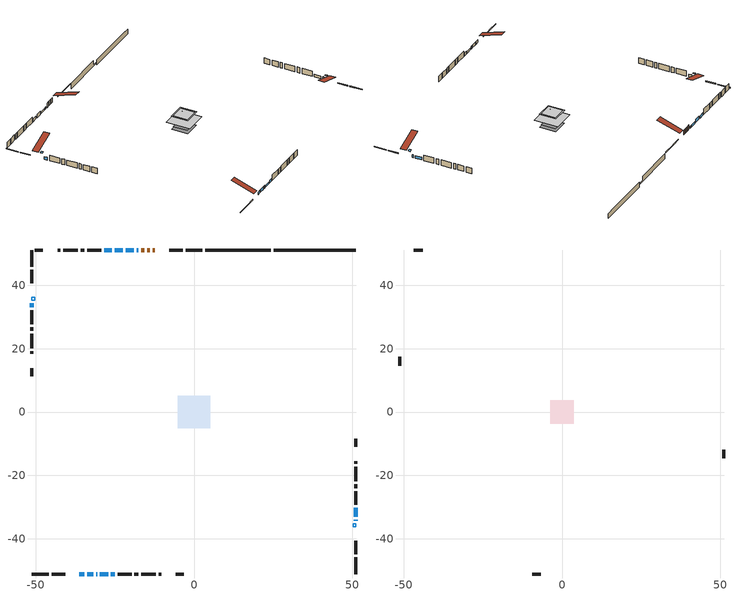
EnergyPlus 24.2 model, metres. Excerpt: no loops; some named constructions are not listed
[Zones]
conditioned space
 floor outside (Floor1 construction): -1.21,-1.21 -1.21,1.21 1.21,1.21 1.21,-1.21 z1.44
 floor adiabatic (AdiabaticFloorConstruction): -5.1,-5.1 -5.1,5.1 5.1,5.1 5.1,-5.1 z1.44
 floor foundation (Slab1 construction): -3.52,-3.52 -3.52,3.52 3.52,3.52 3.52,-3.52 z-2.04
 floor foundation (Slab1 construction 1): -3.15,-3.15 -3.15,3.15 3.15,3.15 3.15,-3.15 z-0.95
 wall outside (RimJoist1 construction): 2.63,51.12 -2.68,51.12 / -51.12,-51.12 -45.81,-51.12 / -51.12,51.12 -51.12,45.81 / 51.12,-51.12 51.12,-45.81 z1.44:1.74
 wall outside (RimJoist2 construction): -3.61,51.12 -7.86,51.12 / -44.88,-51.12 -40.63,-51.12 / -51.12,44.88 -51.12,40.63 / 51.12,-44.88 51.12,-40.63 z1.44:1.74
 wall outside (AdiabaticWallConstruction 1): -12.32,51.12 -12.97,51.12 / -13.9,51.12 -14.82,51.12 / -15.75,51.12 -16.64,51.12 z1.44:3.47
 wall outside (AdiabaticWallConstruction): -17.56,51.12 -18.1,51.12 z1.44:2.33; -36.18,-51.12 -34.65,-51.12 / -33.72,-51.12 -31.82,-51.12 / 51.12,-34.33 51.12,-34.04 / -30.9,-51.12 -30.6,-51.12 / -51.12,34.33 -51.12,33.06 / 51.12,-33.11 51.12,-30.26 / -26.2,-51.12 -25.03,-51.12 z1.44:2.66; -19.03,51.12 -21.57,51.12 / -29.68,-51.12 -27.13,-51.12 z1.44:2.23; -22.5,51.12 -25.02,51.12 z1.44:2.91; -25.94,51.12 -28.33,51.12 z1.44:2.64
 wall outside (Wall1 construction): -29.26,51.12 -33.66,51.12 / -24.1,-51.12 -19.71,-51.12 / -51.12,32.13 -51.12,27.74 / 51.12,-29.33 51.12,-24.94 z1.44:3.88
 wall outside (Wall2 construction): -34.59,51.12 -35.82,51.12 / -18.78,-51.12 -17.55,-51.12 / -51.12,26.81 -51.12,25.58 / 51.12,-24.01 51.12,-22.78 z1.44:3.88
 wall outside (Wall3 construction): -36.74,51.12 -41.28,51.12 / -16.62,-51.12 -12.08,-51.12 / -51.12,24.65 -51.12,20.12 / 51.12,-21.85 51.12,-17.31 z1.44:3.88
 wall outside (Wall4 construction): -42.21,51.12 -43.07,51.12 / -11.16,-51.12 -10.3,-51.12 / -51.12,19.19 -51.12,18.33 / 51.12,-16.39 51.12,-15.53 z1.44:3.88
 wall outside (Wall8 construction): -47.66,51.12 -50.19,51.12 / -5.7,-51.12 -3.17,-51.12 / -51.12,13.73 -51.12,11.2 / 51.12,-10.93 51.12,-8.4 z1.44:3.88
 wall foundation (FoundationWall1 construction): 25.21,51.12,-2.04 25.21,51.12,0.3 48.53,51.12,0.3 48.53,51.12,0.03 51.12,51.12,0.03 51.12,51.12,-2.04
 wall foundation (FoundationWall2 construction): 3.56,51.12,-0.95 3.56,51.12,1.44 22.21,51.12,1.44 22.21,51.12,-0.49 24.29,51.12,-0.49 24.29,51.12,-0.95
 window (WindowConstruction 6): -17.57,51.12 -18.1,51.12 z1.44:2.33
 window (WindowConstruction 4): -36.17,-51.12 -34.65,-51.12 z1.44:2.66
 window (WindowConstruction 5): -33.72,-51.12 -31.82,-51.12 z1.44:2.66
 window (WindowConstruction 8): 51.12,-34.33 51.12,-34.04 z1.44:2.66
 window (WindowConstruction 9): -30.89,-51.12 -30.6,-51.12 z1.44:2.66
 window (WindowConstruction 7): -51.12,34.33 -51.12,33.06 z1.44:2.66
 window (WindowConstruction 10): -19.03,51.12 -21.57,51.12 z1.44:2.23
 window (WindowConstruction 11): -29.67,-51.12 -27.13,-51.12 z1.44:2.23
 window (WindowConstruction): -22.5,51.12 -25.01,51.12 z1.44:2.91
 window (WindowConstruction 1): -25.94,51.12 -28.33,51.12 z1.44:2.63
 window (WindowConstruction 2): 51.12,-33.11 51.12,-30.26 z1.44:2.66
 window (WindowConstruction 3): -26.2,-51.12 -25.03,-51.12 z1.44:2.66
 door (Door): -12.32,51.12 -12.97,51.12 z1.44:3.47
 door (Door 1): -13.9,51.12 -14.82,51.12 z1.44:3.47
 door (Door 2): -15.75,51.12 -16.64,51.12 z1.44:3.47
 ceiling adiabatic (AdiabaticFloorConstruction): 5.1,-5.1 5.1,5.1 -5.1,5.1 -5.1,-5.1 z1.44
 roof outside (AdiabaticRoofConstruction): -51.12,35.26,3.88 -50.25,35.26,4.17 -50.25,36.18,4.17 -51.12,36.18,3.88; 51.12,-35.26,3.88 50.25,-35.26,4.17 50.25,-36.18,4.17 51.12,-36.18,3.88
 skylight (SkylightConstruction): -51.12,35.26,3.88 -50.25,35.26,4.17 -50.25,36.17,4.17 -51.12,36.17,3.88
 skylight (SkylightConstruction 1): 51.12,-35.26,3.88 50.25,-35.26,4.17 50.25,-36.17,4.17 51.12,-36.17,3.88
attic - vented
 floor to conditioned space (Floor2 construction Reversed): -3.12,-3.12 -3.12,3.12 3.12,3.12 3.12,-3.12 z3.88
 floor to conditioned space (Floor3 construction Reversed): -3.63,-3.63 -3.63,3.63 3.63,3.63 3.63,-3.63 z3.88
 floor to conditioned space (Floor4 construction Reversed): -1.65,-1.65 -1.65,1.65 1.65,1.65 1.65,-1.65 z3.88
 wall outside (Wall5 construction): -43.99,51.12 -46.74,51.12 / -9.37,-51.12 -6.63,-51.12 / -51.12,17.4 -51.12,14.66 / 51.12,-14.6 51.12,-11.86 z1.44:3.88
 roof outside (Roof1 construction): -11.39,51.12,3.88 -11.39,41.26,7.17 -8.79,41.26,7.17 -8.79,51.12,3.88; -37.1,-51.12,3.88 -37.1,-41.26,7.17 -39.7,-41.26,7.17 -39.7,-51.12,3.88; -51.12,37.1,3.88 -41.26,37.1,7.17 -41.26,39.7,7.17 -51.12,39.7,3.88; 51.12,-37.1,3.88 41.26,-37.1,7.17 41.26,-39.7,7.17 51.12,-39.7,3.88
[Material] Roughness=Rough; Thermal Absorptance=0.9
Name | Thickness {m} | Conductivity {W/m-K} | Density {kg/m3} | Specific Heat {J/kg-K} | Solar Absorptance | Visible Absorptance
ceiling loosefill ins | 0.254 | 0.0480833 | 16.02 | 1046.75 | 0.7 | 0.7
ceiling loosefill ins 1 | 0.169333 | 0.0480833 | 16.02 | 1046.75 | 0.7 | 0.7
ceiling stud and cavity | 0.1397 | 0.211565 | 65.682 | 1177.47 | 0.7 | 0.7
ceiling stud and cavity 1 | 0.1397 | 0.248704 | 65.682 | 1177.47 | 0.7 | 0.7
ceiling stud and cavity 2 | 0.1397 | 0.0831627 | 65.682 | 1177.47 | 0.7 | 0.7
gypsum board | 0.0127 | 0.160291 | 801 | 837.4 | 0.6 | 0.6
[Construction]
Floor2 construction: ceiling loosefill ins, ceiling stud and cavity, gypsum board
Floor3 construction: ceiling loosefill ins, ceiling stud and cavity 1, gypsum board
Floor4 construction: ceiling loosefill ins 1, ceiling stud and cavity 2, gypsum board
[EnergyManagementSystem:Program]
infil_program: Set p_m = 0.14; Set p_s = 0.22; Set s_m = 270; Set s_s = 370; Set z_m = 9.99744; Set z_s = 3.9374793698379684; Set f_t = (((s_m/z_m)^p_m)*((z_s/s_s)^p_s)); Set Tdiff = tin_s-tout_s; Set dT = @Abs Tdiff; Set c = 0.0284; Set Cs = 0.0788; Set Cw = 0.1656; Set n = 0.65; Set sft = (f_t*0.3); Set temp1 = ((c*Cw)*((sft*site_vw_s)^(2*n)))^2; Set Qinf = (((c*Cs*(dT^n))^2)+temp1)^0.5; Set Qinf = (@Max Qinf 0); Set mech_vent_house_fan_sensible_load_act = 0.0; Set mech_vent_house_fan_latent_load_act = 0.0; Set OASupInPb = out_pb_s; Set OASupInTemp = tout_s; Set OASupInW = out_wt_s; Set OASupRho = (@RhoAirFnPbTdbW OASupInPb OASupInTemp OASupInW); Set OASupCp = (@CpAirFnW OASupInW); Set OASupInEnth = (@HFnTdbW OASupInTemp OASupInW); Set ZoneTemp = tin_s; Set ZoneW = win_s; Set ZoneCp = (@CpAirFnW ZoneW); Set ZoneAirEnth = (@HFnTdbW ZoneTemp ZoneW); Set mech_vent_house_fan_cfis_act = 0.0; Set QWHV_cfis_sup = 0.0; Set QWHV_cfis_suppl_sup = 0.0; Set QWHV_cfis_suppl_exh = 0.0; Set Qrange = 0; Set Qrange = Qrange + 0.075 * mech_vent_range_fan_0_sch_s; Set Qbath = 0; Set Qbath = Qbath + 0.066 * mech_vent_bath_fan_0_sch_s; Set Qbath = Qbath + 0.066 * mech_vent_bath_fan_1_sch_s; Set Qdryer = 0; Set Qdryer = Qdryer + 0.00308 * clothes_dryer_exhaust_0_sch_s; Set QWHV_sup = 0.00933; Set QWHV_exh = 0.00933; Set Qsupply = QWHV_sup + QWHV_cfis_sup + QWHV_cfis_suppl_sup; Set Qexhaust = Qrange + Qbath + Qdryer + QWHV_exh + QWHV_cfis_suppl_exh; Set Qfan = (@Max Qexhaust Qsupply); Set Qducts = 0; If Qducts < 0; Set Qsupply = Qsupply - Qducts; Else; Set Qexhaust = Qexhaust + Qducts; EndIf; Set Qfan_with_ducts = (@Max Qexhaust Qsupply); Set Qimb = (@Abs (Qsupply - Qexhaust)); If Qinf + Qimb > 0; Set Qtot = Qfan_with_ducts + (Qinf^2) / (Qinf + Qimb); Else; Set Qtot = Qfan_with_ducts; EndIf; Set Qinf_adj = Qtot - Qfan; Set infil_flow_act = Qinf_adj; Set infil_program_Qinf = Qinf_adj; Set infil_program_Qfan = Qfan; Set Qload = Qfan; Set Effectiveness_Sens = 0.0; Set Effectiveness_Lat = 0.0; Set Fan_MFR = Qload * OASupRho; Set ZoneInEnth = OASupInEnth; Set ZoneInTemp = OASupInTemp; If Qload > 0; Set Effectiveness_Sens = Effectiveness_Sens + 0.0093 / Qload * 0.5912295009261301; Set Effectiveness_Lat = Effectiveness_Lat + 0.0093 / Qload * 0.0; EndIf; Set ERVCpMin = (@Min OASupCp ZoneCp); Set ERVSupOutTemp = OASupInTemp + ERVCpMin/OASupCp * Effectiveness_Sens * (ZoneTemp - OASupInTemp); Set ERVSupOutW = OASupInW + ERVCpMin/OASupCp * Effectiveness_Lat * (ZoneW - OASupInW); Set ERVSupOutEnth = (@HFnTdbW ERVSupOutTemp ERVSupOutW); Set ERVSensHeatTrans = Fan_MFR * OASupCp * (ERVSupOutTemp - OASupInTemp); Set ERVTotalHeatTrans = Fan_MFR * (ERVSupOutEnth - OASupInEnth); Set ERVLatHeatTrans = ERVTotalHeatTrans - ERVSensHeatTrans; Set ZoneInEnth = ERVSupOutEnth; Set ZoneInTemp = ERVSupOutTemp; Set FanTotalToCond = Fan_MFR * (ZoneInEnth - ZoneAirEnth); Set FanSensToCond = Fan_MFR * ZoneCp * (ZoneInTemp - ZoneTemp); Set FanLatToCond = FanTotalToCond - FanSensToCond; Set mech_vent_house_fan_sensible_load_act = mech_vent_house_fan_sensible_load_act + FanSensToCond; Set mech_vent_house_fan_latent_load_act = mech_vent_house_fan_latent_load_act + FanLatToCond
[EnergyManagementSystem:ProgramCallingManager]
natural_vent_program_calling_manager: BeginZoneTimestepAfterInitHeatBalance; natural_vent_program
total_airflows_program_calling_manager: EndOfZoneTimestepAfterZoneReporting; total_airflows_program
total_loads_program_calling_manager: EndOfZoneTimestepAfterZoneReporting; total_loads_program
unmet_hours_program_calling_manager: EndOfZoneTimestepBeforeZoneReporting; unmet_hours_program
water_heater_EC_adj_ProgramManager: EndOfSystemTimestepBeforeHVACReporting; water_heater_EC_adj
[EnergyManagementSystem:OutputVariable] Type of Data in Variable=Summed; Update Frequency=ZoneTimestep
Name | EMS Variable | EMS Program or Subroutine | Units
loads_htg_tot_peakload_outvar; loads_htg_tot_annual_outvar; Energy Management System Output Variable 1; Energy Management System Output Variable 45 | loads_htg_tot | total_loads_program | J
loads_clg_tot_peakload_outvar; loads_clg_tot_annual_outvar; Energy Management System Output Variable 2; Energy Management System Output Variable 46 | loads_clg_tot | total_loads_program | J
htg_unmet_hours_annual_outvar; Energy Management System Output Variable 3 | htg_unmet_hours | unmet_hours_program | hr
clg_unmet_hours_annual_outvar; Energy Management System Output Variable 4 | clg_unmet_hours | unmet_hours_program | hr
loads_htg_roofs_annual_outvar; Energy Management System Output Variable 5 | loads_htg_roofs | component_loads_program | J
loads_htg_ceilings_annual_outvar; Energy Management System Output Variable 6 | loads_htg_ceilings | component_loads_program | J
loads_htg_walls_annual_outvar; Energy Management System Output Variable 7 | loads_htg_walls | component_loads_program | J
loads_htg_rim_joists_annual_outvar; Energy Management System Output Variable 8 | loads_htg_rim_joists | component_loads_program | J
loads_htg_foundation_walls_annual_outvar; Energy Management System Output Variable 9 | loads_htg_foundation_walls | component_loads_program | J
loads_htg_doors_annual_outvar; Energy Management System Output Variable 10 | loads_htg_doors | component_loads_program | J
loads_htg_windows_conduction_annual_outvar; Energy Management System Output Variable 11 | loads_htg_windows_conduction | component_loads_program | J
loads_htg_windows_solar_annual_outvar; Energy Management System Output Variable 12 | loads_htg_windows_solar | component_loads_program | J
loads_htg_skylights_conduction_annual_outvar; Energy Management System Output Variable 13 | loads_htg_skylights_conduction | component_loads_program | J
loads_htg_skylights_solar_annual_outvar; Energy Management System Output Variable 14 | loads_htg_skylights_solar | component_loads_program | J
loads_htg_floors_annual_outvar; Energy Management System Output Variable 15 | loads_htg_floors | component_loads_program | J
loads_htg_slabs_annual_outvar; Energy Management System Output Variable 16 | loads_htg_slabs | component_loads_program | J
loads_htg_internal_mass_annual_outvar; Energy Management System Output Variable 17 | loads_htg_internal_mass | component_loads_program | J
loads_htg_infil_annual_outvar; Energy Management System Output Variable 18 | loads_htg_infil | component_loads_program | J
loads_htg_natvent_annual_outvar; Energy Management System Output Variable 19 | loads_htg_natvent | component_loads_program | J
loads_htg_mechvent_annual_outvar; Energy Management System Output Variable 20 | loads_htg_mechvent | component_loads_program | J
loads_htg_whf_annual_outvar; Energy Management System Output Variable 21 | loads_htg_whf | component_loads_program | J
loads_htg_ducts_annual_outvar; Energy Management System Output Variable 22 | loads_htg_ducts | component_loads_program | J
loads_htg_intgains_annual_outvar; Energy Management System Output Variable 23 | loads_htg_intgains | component_loads_program | J
loads_htg_lighting_annual_outvar; Energy Management System Output Variable 24 | loads_htg_lighting | component_loads_program | J
loads_clg_roofs_annual_outvar; Energy Management System Output Variable 25 | loads_clg_roofs | component_loads_program | J
loads_clg_ceilings_annual_outvar; Energy Management System Output Variable 26 | loads_clg_ceilings | component_loads_program | J
loads_clg_walls_annual_outvar; Energy Management System Output Variable 27 | loads_clg_walls | component_loads_program | J
loads_clg_rim_joists_annual_outvar; Energy Management System Output Variable 28 | loads_clg_rim_joists | component_loads_program | J
loads_clg_foundation_walls_annual_outvar; Energy Management System Output Variable 29 | loads_clg_foundation_walls | component_loads_program | J
loads_clg_doors_annual_outvar; Energy Management System Output Variable 30 | loads_clg_doors | component_loads_program | J
loads_clg_windows_conduction_annual_outvar; Energy Management System Output Variable 31 | loads_clg_windows_conduction | component_loads_program | J
loads_clg_windows_solar_annual_outvar; Energy Management System Output Variable 32 | loads_clg_windows_solar | component_loads_program | J
loads_clg_skylights_conduction_annual_outvar; Energy Management System Output Variable 33 | loads_clg_skylights_conduction | component_loads_program | J
loads_clg_skylights_solar_annual_outvar; Energy Management System Output Variable 34 | loads_clg_skylights_solar | component_loads_program | J
loads_clg_floors_annual_outvar; Energy Management System Output Variable 35 | loads_clg_floors | component_loads_program | J
loads_clg_slabs_annual_outvar; Energy Management System Output Variable 36 | loads_clg_slabs | component_loads_program | J
loads_clg_internal_mass_annual_outvar; Energy Management System Output Variable 37 | loads_clg_internal_mass | component_loads_program | J
loads_clg_infil_annual_outvar; Energy Management System Output Variable 38 | loads_clg_infil | component_loads_program | J
loads_clg_natvent_annual_outvar; Energy Management System Output Variable 39 | loads_clg_natvent | component_loads_program | J
loads_clg_mechvent_annual_outvar; Energy Management System Output Variable 40 | loads_clg_mechvent | component_loads_program | J
loads_clg_whf_annual_outvar; Energy Management System Output Variable 41 | loads_clg_whf | component_loads_program | J
loads_clg_ducts_annual_outvar; Energy Management System Output Variable 42 | loads_clg_ducts | component_loads_program | J
loads_clg_intgains_annual_outvar; Energy Management System Output Variable 43 | loads_clg_intgains | component_loads_program | J
loads_clg_lighting_annual_outvar; Energy Management System Output Variable 44 | loads_clg_lighting | component_loads_program | J
[Schedule:Day:Interval]
interior lighting schedule day: No, 01:00, 0.108182, 04:00, 0.0901515, 05:00, 0.0991667, 06:00, 0.162273, 07:00, 0.270455, 08:00, 0.342576, 10:00, 0.369621, 11:00, 0.351591, 12:00, 0.333561, 13:00, 0.324545, 14:00, 0.31553, 15:00, 0.333561, 16:00, 0.369621, 17:00, 0.450758, 18:00, 0.585985, 19:00, 0.775303, 20:00, 0.955606, 21:00, 0.991667, 22:00, 0.712197, 23:00, 0.360606, 24:00, 0.162273
interior lighting schedule day 1: No, 01:00, 0.100909, 04:00, 0.0840909, 05:00, 0.0925, 06:00, 0.151364, 07:00, 0.252273, 08:00, 0.319545, 10:00, 0.344773, 11:00, 0.327955, 12:00, 0.311136, 13:00, 0.302727, 14:00, 0.294318, 15:00, 0.311136, 16:00, 0.344773, 17:00, 0.420455, 18:00, 0.546591, 19:00, 0.723182, 20:00, 0.891364, 21:00, 0.925, 22:00, 0.664318, 23:00, 0.336364, 24:00, 0.151364
interior lighting schedule day 2: No, 01:00, 0.0927273, 04:00, 0.0772727, 05:00, 0.085, 06:00, 0.139091, 07:00, 0.231818, 08:00, 0.293636, 10:00, 0.316818, 11:00, 0.301364, 12:00, 0.285909, 13:00, 0.278182, 14:00, 0.270455, 15:00, 0.285909, 16:00, 0.316818, 17:00, 0.386364, 18:00, 0.502273, 19:00, 0.664545, 20:00, 0.819091, 21:00, 0.85, 22:00, 0.610455, 23:00, 0.309091, 24:00, 0.139091
interior lighting schedule day 3: No, 01:00, 0.0845455, 04:00, 0.0704545, 05:00, 0.0775, 06:00, 0.126818, 07:00, 0.211364, 08:00, 0.267727, 10:00, 0.288864, 11:00, 0.274773, 12:00, 0.260682, 13:00, 0.253636, 14:00, 0.246591, 15:00, 0.260682, 16:00, 0.288864, 17:00, 0.352273, 18:00, 0.457955, 19:00, 0.605909, 20:00, 0.746818, 21:00, 0.775, 22:00, 0.556591, 23:00, 0.281818, 24:00, 0.126818
interior lighting schedule day 4: No, 01:00, 0.0763636, 04:00, 0.0636364, 05:00, 0.07, 06:00, 0.114545, 07:00, 0.190909, 08:00, 0.241818, 10:00, 0.260909, 11:00, 0.248182, 12:00, 0.235455, 13:00, 0.229091, 14:00, 0.222727, 15:00, 0.235455, 16:00, 0.260909, 17:00, 0.318182, 18:00, 0.413636, 19:00, 0.547273, 20:00, 0.674545, 21:00, 0.7, 22:00, 0.502727, 23:00, 0.254545, 24:00, 0.114545
interior lighting schedule day 5: No, 01:00, 0.0727273, 04:00, 0.0606061, 05:00, 0.0666667, 06:00, 0.109091, 07:00, 0.181818, 08:00, 0.230303, 10:00, 0.248485, 11:00, 0.236364, 12:00, 0.224242, 13:00, 0.218182, 14:00, 0.212121, 15:00, 0.224242, 16:00, 0.248485, 17:00, 0.30303, 18:00, 0.393939, 19:00, 0.521212, 20:00, 0.642424, 21:00, 0.666667, 22:00, 0.478788, 23:00, 0.242424, 24:00, 0.109091
interior lighting schedule day 6: No, 01:00, 0.0745455, 04:00, 0.0621212, 05:00, 0.0683333, 06:00, 0.111818, 07:00, 0.186364, 08:00, 0.236061, 10:00, 0.254697, 11:00, 0.242273, 12:00, 0.229848, 13:00, 0.223636, 14:00, 0.217424, 15:00, 0.229848, 16:00, 0.254697, 17:00, 0.310606, 18:00, 0.403788, 19:00, 0.534242, 20:00, 0.658485, 21:00, 0.683333, 22:00, 0.490758, 23:00, 0.248485, 24:00, 0.111818
interior lighting schedule day 7: No, 01:00, 0.08, 04:00, 0.0666667, 05:00, 0.0733333, 06:00, 0.12, 07:00, 0.2, 08:00, 0.253333, 10:00, 0.273333, 11:00, 0.26, 12:00, 0.246667, 13:00, 0.24, 14:00, 0.233333, 15:00, 0.246667, 16:00, 0.273333, 17:00, 0.333333, 18:00, 0.433333, 19:00, 0.573333, 20:00, 0.706667, 21:00, 0.733333, 22:00, 0.526667, 23:00, 0.266667, 24:00, 0.12
interior lighting schedule day 8: No, 01:00, 0.0890909, 04:00, 0.0742424, 05:00, 0.0816667, 06:00, 0.133636, 07:00, 0.222727, 08:00, 0.282121, 10:00, 0.304394, 11:00, 0.289545, 12:00, 0.274697, 13:00, 0.267273, 14:00, 0.259848, 15:00, 0.274697, 16:00, 0.304394, 17:00, 0.371212, 18:00, 0.482576, 19:00, 0.638485, 20:00, 0.78697, 21:00, 0.816667, 22:00, 0.586515, 23:00, 0.29697, 24:00, 0.133636
interior lighting schedule day 9: No, 01:00, 0.0972727, 04:00, 0.0810606, 05:00, 0.0891667, 06:00, 0.145909, 07:00, 0.243182, 08:00, 0.30803, 10:00, 0.332348, 11:00, 0.316136, 12:00, 0.299924, 13:00, 0.291818, 14:00, 0.283712, 15:00, 0.299924, 16:00, 0.332348, 17:00, 0.405303, 18:00, 0.526894, 19:00, 0.697121, 20:00, 0.859242, 21:00, 0.891667, 22:00, 0.640379, 23:00, 0.324242, 24:00, 0.145909
interior lighting schedule day 10: No, 01:00, 0.105455, 04:00, 0.0878788, 05:00, 0.0966667, 06:00, 0.158182, 07:00, 0.263636, 08:00, 0.333939, 10:00, 0.360303, 11:00, 0.342727, 12:00, 0.325152, 13:00, 0.316364, 14:00, 0.307576, 15:00, 0.325152, 16:00, 0.360303, 17:00, 0.439394, 18:00, 0.571212, 19:00, 0.755758, 20:00, 0.931515, 21:00, 0.966667, 22:00, 0.694242, 23:00, 0.351515, 24:00, 0.158182
interior lighting schedule day 11: No, 01:00, 0.109091, 04:00, 0.0909091, 05:00, 0.1, 06:00, 0.163636, 07:00, 0.272727, 08:00, 0.345455, 10:00, 0.372727, 11:00, 0.354545, 12:00, 0.336364, 13:00, 0.327273, 14:00, 0.318182, 15:00, 0.336364, 16:00, 0.372727, 17:00, 0.454545, 18:00, 0.590909, 19:00, 0.781818, 20:00, 0.963636, 21:00, 1, 22:00, 0.718182, 23:00, 0.363636, 24:00, 0.163636
interior lighting schedule default day; occupants schedule default day; clothes dryer schedule default day; cooking range schedule default day; mech vent bath fan 0 schedule default day; mech vent bath fan 1 schedule default day; mech vent range fan 0 schedule default day; misc plug loads schedule default day; general water use schedule default day; heating setpoint default day; cooling setpoint default day; clothes dryer exhaust 0 schedule default day; cooling season schedule day; cooling season schedule day 2; cooling season schedule default day; exterior lighting schedule default day; natural vent schedule default day: No, 24:00, 0
occupants schedule day: No, 05:00, 0.426829, 06:00, 0.719512, 07:00, 1, 08:00, 0.670732, 09:00, 0.329268, 14:00, 0.170732, 15:00, 0.231707, 16:00, 0.329268, 17:00, 0.5, 18:00, 0.670732, 19:00, 0.829268, 21:00, 1, 22:00, 0.853659, 23:00, 0.646341, 24:00, 0.426829
clothes dryer schedule day; clothes dryer exhaust 0 schedule day: No, 01:00, 0.123457, 02:00, 0.0740741, 03:00, 0.0493827, 04:00, 0.0246914, 05:00, 0.0493827, 06:00, 0.0740741, 07:00, 0.197531, 08:00, 0.395062, 09:00, 0.592593, 10:00, 0.839506, 11:00, 0.962963, 12:00, 1, 13:00, 0.91358, 14:00, 0.82716, 15:00, 0.716049, 16:00, 0.753086, 17:00, 0.679012, 18:00, 0.666667, 20:00, 0.62963, 21:00, 0.641975, 22:00, 0.666667, 23:00, 0.54321, 24:00, 0.296296
cooking range schedule day: No, 05:00, 0.0597015, 06:00, 0.11194, 07:00, 0.171642, 08:00, 0.291045, 11:00, 0.343284, 12:00, 0.402985, 13:00, 0.462687, 14:00, 0.343284, 15:00, 0.291045, 16:00, 0.402985, 17:00, 0.567164, 18:00, 1, 19:00, 0.850746, 20:00, 0.432836, 21:00, 0.291045, 22:00, 0.231343, 23:00, 0.171642, 24:00, 0.11194
mech vent bath fan 0 schedule day; mech vent bath fan 1 schedule day: No, 07:00, 0, 08:00, 1, 09:00, 0.2, 24:00, 0
mech vent range fan 0 schedule day: No, 18:00, 0, 19:00, 1, 20:00, 0.2, 24:00, 0
misc plug loads schedule day: No, 06:00, 0.705882, 07:00, 0.745098, 08:00, 0.803922, 15:00, 0.823529, 16:00, 0.862745, 17:00, 0.921569, 18:00, 0.980392, 19:00, 1, 20:00, 0.980392, 21:00, 0.941176, 22:00, 0.862745, 23:00, 0.784314, 24:00, 0.72549
general water use schedule day: No, 01:00, 0.315068, 03:00, 0.287671, 04:00, 0.342466, 05:00, 0.369863, 06:00, 0.520548, 07:00, 0.60274, 08:00, 0.534247, 10:00, 0.506849, 11:00, 0.465753, 14:00, 0.479452, 15:00, 0.534247, 16:00, 0.589041, 17:00, 0.69863, 18:00, 0.876712, 19:00, 0.890411, 20:00, 0.986301, 21:00, 1, 22:00, 0.863014, 23:00, 0.616438, 24:00, 0.465753
heating setpoint day: No, 07:00, 18, 23:00, 21, 24:00, 18
cooling setpoint day: No, 24:00, 25
cooling season schedule day 1: No, 24:00, 1
exterior lighting schedule day: No, 01:00, 0.566667, 03:00, 0.524167, 05:00, 0.495833, 06:00, 0.5525, 07:00, 0.623333, 08:00, 0.580833, 09:00, 0.439167, 10:00, 0.354167, 12:00, 0.34, 13:00, 0.354167, 14:00, 0.396667, 15:00, 0.425, 16:00, 0.495833, 17:00, 0.623333, 18:00, 0.793333, 19:00, 0.906667, 20:00, 0.963333, 21:00, 0.991667, 22:00, 0.920833, 23:00, 0.793333, 24:00, 0.665833
exterior lighting schedule day 1: No, 01:00, 0.528571, 03:00, 0.488929, 05:00, 0.4625, 06:00, 0.515357, 07:00, 0.581429, 08:00, 0.541786, 09:00, 0.409643, 10:00, 0.330357, 12:00, 0.317143, 13:00, 0.330357, 14:00, 0.37, 15:00, 0.396429, 16:00, 0.4625, 17:00, 0.581429, 18:00, 0.74, 19:00, 0.845714, 20:00, 0.898571, 21:00, 0.925, 22:00, 0.858929, 23:00, 0.74, 24:00, 0.621071
exterior lighting schedule day 10: No, 01:00, 0.552381, 03:00, 0.510952, 05:00, 0.483333, 06:00, 0.538571, 07:00, 0.607619, 08:00, 0.56619, 09:00, 0.428095, 10:00, 0.345238, 12:00, 0.331429, 13:00, 0.345238, 14:00, 0.386667, 15:00, 0.414286, 16:00, 0.483333, 17:00, 0.607619, 18:00, 0.773333, 19:00, 0.88381, 20:00, 0.939048, 21:00, 0.966667, 22:00, 0.897619, 23:00, 0.773333, 24:00, 0.649048
exterior lighting schedule day 11: No, 01:00, 0.571429, 03:00, 0.528571, 05:00, 0.5, 06:00, 0.557143, 07:00, 0.628571, 08:00, 0.585714, 09:00, 0.442857, 10:00, 0.357143, 12:00, 0.342857, 13:00, 0.357143, 14:00, 0.4, 15:00, 0.428571, 16:00, 0.5, 17:00, 0.628571, 18:00, 0.8, 19:00, 0.914286, 20:00, 0.971429, 21:00, 1, 22:00, 0.928571, 23:00, 0.8, 24:00, 0.671429
exterior lighting schedule day 2: No, 01:00, 0.485714, 03:00, 0.449286, 05:00, 0.425, 06:00, 0.473571, 07:00, 0.534286, 08:00, 0.497857, 09:00, 0.376429, 10:00, 0.303571, 12:00, 0.291429, 13:00, 0.303571, 14:00, 0.34, 15:00, 0.364286, 16:00, 0.425, 17:00, 0.534286, 18:00, 0.68, 19:00, 0.777143, 20:00, 0.825714, 21:00, 0.85, 22:00, 0.789286, 23:00, 0.68, 24:00, 0.570714
exterior lighting schedule day 3: No, 01:00, 0.442857, 03:00, 0.409643, 05:00, 0.3875, 06:00, 0.431786, 07:00, 0.487143, 08:00, 0.453929, 09:00, 0.343214, 10:00, 0.276786, 12:00, 0.265714, 13:00, 0.276786, 14:00, 0.31, 15:00, 0.332143, 16:00, 0.3875, 17:00, 0.487143, 18:00, 0.62, 19:00, 0.708571, 20:00, 0.752857, 21:00, 0.775, 22:00, 0.719643, 23:00, 0.62, 24:00, 0.520357
exterior lighting schedule day 4: No, 01:00, 0.4, 03:00, 0.37, 05:00, 0.35, 06:00, 0.39, 07:00, 0.44, 08:00, 0.41, 09:00, 0.31, 10:00, 0.25, 12:00, 0.24, 13:00, 0.25, 14:00, 0.28, 15:00, 0.3, 16:00, 0.35, 17:00, 0.44, 18:00, 0.56, 19:00, 0.64, 20:00, 0.68, 21:00, 0.7, 22:00, 0.65, 23:00, 0.56, 24:00, 0.47
exterior lighting schedule day 5: No, 01:00, 0.380952, 03:00, 0.352381, 05:00, 0.333333, 06:00, 0.371429, 07:00, 0.419048, 08:00, 0.390476, 09:00, 0.295238, 10:00, 0.238095, 12:00, 0.228571, 13:00, 0.238095, 14:00, 0.266667, 15:00, 0.285714, 16:00, 0.333333, 17:00, 0.419048, 18:00, 0.533333, 19:00, 0.609524, 20:00, 0.647619, 21:00, 0.666667, 22:00, 0.619048, 23:00, 0.533333, 24:00, 0.447619
exterior lighting schedule day 6: No, 01:00, 0.390476, 03:00, 0.36119, 05:00, 0.341667, 06:00, 0.380714, 07:00, 0.429524, 08:00, 0.400238, 09:00, 0.302619, 10:00, 0.244048, 12:00, 0.234286, 13:00, 0.244048, 14:00, 0.273333, 15:00, 0.292857, 16:00, 0.341667, 17:00, 0.429524, 18:00, 0.546667, 19:00, 0.624762, 20:00, 0.66381, 21:00, 0.683333, 22:00, 0.634524, 23:00, 0.546667, 24:00, 0.45881
exterior lighting schedule day 7: No, 01:00, 0.419048, 03:00, 0.387619, 05:00, 0.366667, 06:00, 0.408571, 07:00, 0.460952, 08:00, 0.429524, 09:00, 0.324762, 10:00, 0.261905, 12:00, 0.251429, 13:00, 0.261905, 14:00, 0.293333, 15:00, 0.314286, 16:00, 0.366667, 17:00, 0.460952, 18:00, 0.586667, 19:00, 0.670476, 20:00, 0.712381, 21:00, 0.733333, 22:00, 0.680952, 23:00, 0.586667, 24:00, 0.492381
exterior lighting schedule day 8: No, 01:00, 0.466667, 03:00, 0.431667, 05:00, 0.408333, 06:00, 0.455, 07:00, 0.513333, 08:00, 0.478333, 09:00, 0.361667, 10:00, 0.291667, 12:00, 0.28, 13:00, 0.291667, 14:00, 0.326667, 15:00, 0.35, 16:00, 0.408333, 17:00, 0.513333, 18:00, 0.653333, 19:00, 0.746667, 20:00, 0.793333, 21:00, 0.816667, 22:00, 0.758333, 23:00, 0.653333, 24:00, 0.548333
exterior lighting schedule day 9: No, 01:00, 0.509524, 03:00, 0.47131, 05:00, 0.445833, 06:00, 0.496786, 07:00, 0.560476, 08:00, 0.522262, 09:00, 0.394881, 10:00, 0.318452, 12:00, 0.305714, 13:00, 0.318452, 14:00, 0.356667, 15:00, 0.382143, 16:00, 0.445833, 17:00, 0.560476, 18:00, 0.713333, 19:00, 0.815238, 20:00, 0.86619, 21:00, 0.891667, 22:00, 0.827976, 23:00, 0.713333, 24:00, 0.59869
[Schedule:Week:Daily]
heating setpoint Week Rule - Jan1-Dec31: heating setpoint day, heating setpoint day, heating setpoint day, heating setpoint day, heating setpoint day, heating setpoint day, heating setpoint day, heating setpoint default day, heating setpoint default day, heating setpoint default day, heating setpoint default day, heating setpoint default day
cooling setpoint Week Rule - Jan1-Dec31: cooling setpoint day, cooling setpoint day, cooling setpoint day, cooling setpoint day, cooling setpoint day, cooling setpoint day, cooling setpoint day, cooling setpoint default day, cooling setpoint default day, cooling setpoint default day, cooling setpoint default day, cooling setpoint default day
clothes dryer exhaust 0 schedule Week Rule - Jan1-Dec31: clothes dryer exhaust 0 schedule day, clothes dryer exhaust 0 schedule day, clothes dryer exhaust 0 schedule day, clothes dryer exhaust 0 schedule day, clothes dryer exhaust 0 schedule day, clothes dryer exhaust 0 schedule day, clothes dryer exhaust 0 schedule day, clothes dryer exhaust 0 schedule default day, clothes dryer exhaust 0 schedule default day, clothes dryer exhaust 0 schedule default day, clothes dryer exhaust 0 schedule default day, clothes dryer exhaust 0 schedule default day
cooling season schedule Week Rule - Jan1-May26: cooling season schedule day, cooling season schedule day, cooling season schedule day, cooling season schedule day, cooling season schedule day, cooling season schedule day, cooling season schedule day, cooling season schedule default day, cooling season schedule default day, cooling season schedule default day, cooling season schedule default day, cooling season schedule default day
cooling season schedule Week Rule - May27-Jun2: cooling season schedule day, cooling season schedule day, cooling season schedule day, cooling season schedule day, cooling season schedule day, cooling season schedule day 1, cooling season schedule day 1, cooling season schedule default day, cooling season schedule default day, cooling season schedule default day, cooling season schedule default day, cooling season schedule default day
cooling season schedule Week Rule - Jun3-Aug25: cooling season schedule day 1, cooling season schedule day 1, cooling season schedule day 1, cooling season schedule day 1, cooling season schedule day 1, cooling season schedule day 1, cooling season schedule day 1, cooling season schedule default day, cooling season schedule default day, cooling season schedule default day, cooling season schedule default day, cooling season schedule default day
cooling season schedule Week Rule - Aug26-Sep1: cooling season schedule day 1, cooling season schedule day 1, cooling season schedule day 1, cooling season schedule day 1, cooling season schedule day 1, cooling season schedule day 1, cooling season schedule day 2, cooling season schedule default day, cooling season schedule default day, cooling season schedule default day, cooling season schedule default day, cooling season schedule default day
cooling season schedule Week Rule - Sep2-Dec31: cooling season schedule day 2, cooling season schedule day 2, cooling season schedule day 2, cooling season schedule day 2, cooling season schedule day 2, cooling season schedule day 2, cooling season schedule day 2, cooling season schedule default day, cooling season schedule default day, cooling season schedule default day, cooling season schedule default day, cooling season schedule default day
exterior lighting schedule Week Rule - Mar4-Mar31: exterior lighting schedule day 2, exterior lighting schedule day 2, exterior lighting schedule day 2, exterior lighting schedule day 2, exterior lighting schedule day 2, exterior lighting schedule day 2, exterior lighting schedule day 2, exterior lighting schedule default day, exterior lighting schedule default day, exterior lighting schedule default day, exterior lighting schedule default day, exterior lighting schedule default day
exterior lighting schedule Week Rule - Apr1-Apr28: exterior lighting schedule day 3, exterior lighting schedule day 3, exterior lighting schedule day 3, exterior lighting schedule day 3, exterior lighting schedule day 3, exterior lighting schedule day 3, exterior lighting schedule day 3, exterior lighting schedule default day, exterior lighting schedule default day, exterior lighting schedule default day, exterior lighting schedule default day, exterior lighting schedule default day
exterior lighting schedule Week Rule - Apr29-May5: exterior lighting schedule day 3, exterior lighting schedule day 3, exterior lighting schedule day 4, exterior lighting schedule day 4, exterior lighting schedule day 4, exterior lighting schedule day 4, exterior lighting schedule day 4, exterior lighting schedule default day, exterior lighting schedule default day, exterior lighting schedule default day, exterior lighting schedule default day, exterior lighting schedule default day
exterior lighting schedule Week Rule - May6-May26: exterior lighting schedule day 4, exterior lighting schedule day 4, exterior lighting schedule day 4, exterior lighting schedule day 4, exterior lighting schedule day 4, exterior lighting schedule day 4, exterior lighting schedule day 4, exterior lighting schedule default day, exterior lighting schedule default day, exterior lighting schedule default day, exterior lighting schedule default day, exterior lighting schedule default day
exterior lighting schedule Week Rule - May27-Jun2: exterior lighting schedule day 4, exterior lighting schedule day 4, exterior lighting schedule day 4, exterior lighting schedule day 4, exterior lighting schedule day 4, exterior lighting schedule day 5, exterior lighting schedule day 5, exterior lighting schedule default day, exterior lighting schedule default day, exterior lighting schedule default day, exterior lighting schedule default day, exterior lighting schedule default day
exterior lighting schedule Week Rule - Jun3-Jun30: exterior lighting schedule day 5, exterior lighting schedule day 5, exterior lighting schedule day 5, exterior lighting schedule day 5, exterior lighting schedule day 5, exterior lighting schedule day 5, exterior lighting schedule day 5, exterior lighting schedule default day, exterior lighting schedule default day, exterior lighting schedule default day, exterior lighting schedule default day, exterior lighting schedule default day
exterior lighting schedule Week Rule - Jul1-Jul28: exterior lighting schedule day 6, exterior lighting schedule day 6, exterior lighting schedule day 6, exterior lighting schedule day 6, exterior lighting schedule day 6, exterior lighting schedule day 6, exterior lighting schedule day 6, exterior lighting schedule default day, exterior lighting schedule default day, exterior lighting schedule default day, exterior lighting schedule default day, exterior lighting schedule default day
exterior lighting schedule Week Rule - Jul29-Aug4: exterior lighting schedule day 6, exterior lighting schedule day 6, exterior lighting schedule day 6, exterior lighting schedule day 7, exterior lighting schedule day 7, exterior lighting schedule day 7, exterior lighting schedule day 7, exterior lighting schedule default day, exterior lighting schedule default day, exterior lighting schedule default day, exterior lighting schedule default day, exterior lighting schedule default day
exterior lighting schedule Week Rule - Aug5-Aug25: exterior lighting schedule day 7, exterior lighting schedule day 7, exterior lighting schedule day 7, exterior lighting schedule day 7, exterior lighting schedule day 7, exterior lighting schedule day 7, exterior lighting schedule day 7, exterior lighting schedule default day, exterior lighting schedule default day, exterior lighting schedule default day, exterior lighting schedule default day, exterior lighting schedule default day
exterior lighting schedule Week Rule - Aug26-Sep1: exterior lighting schedule day 7, exterior lighting schedule day 7, exterior lighting schedule day 7, exterior lighting schedule day 7, exterior lighting schedule day 7, exterior lighting schedule day 7, exterior lighting schedule day 8, exterior lighting schedule default day, exterior lighting schedule default day, exterior lighting schedule default day, exterior lighting schedule default day, exterior lighting schedule default day
exterior lighting schedule Week Rule - Sep2-Sep29: exterior lighting schedule day 8, exterior lighting schedule day 8, exterior lighting schedule day 8, exterior lighting schedule day 8, exterior lighting schedule day 8, exterior lighting schedule day 8, exterior lighting schedule day 8, exterior lighting schedule default day, exterior lighting schedule default day, exterior lighting schedule default day, exterior lighting schedule default day, exterior lighting schedule default day
exterior lighting schedule Week Rule - Sep30-Oct6: exterior lighting schedule day 8, exterior lighting schedule day 9, exterior lighting schedule day 9, exterior lighting schedule day 9, exterior lighting schedule day 9, exterior lighting schedule day 9, exterior lighting schedule day 9, exterior lighting schedule default day, exterior lighting schedule default day, exterior lighting schedule default day, exterior lighting schedule default day, exterior lighting schedule default day
exterior lighting schedule Week Rule - Oct7-Oct27: exterior lighting schedule day 9, exterior lighting schedule day 9, exterior lighting schedule day 9, exterior lighting schedule day 9, exterior lighting schedule day 9, exterior lighting schedule day 9, exterior lighting schedule day 9, exterior lighting schedule default day, exterior lighting schedule default day, exterior lighting schedule default day, exterior lighting schedule default day, exterior lighting schedule default day
exterior lighting schedule Week Rule - Oct28-Nov3: exterior lighting schedule day 9, exterior lighting schedule day 9, exterior lighting schedule day 9, exterior lighting schedule day 9, exterior lighting schedule day 10, exterior lighting schedule day 10, exterior lighting schedule day 10, exterior lighting schedule default day, exterior lighting schedule default day, exterior lighting schedule default day, exterior lighting schedule default day, exterior lighting schedule default day
exterior lighting schedule Week Rule - Nov4-Nov24: exterior lighting schedule day 10, exterior lighting schedule day 10, exterior lighting schedule day 10, exterior lighting schedule day 10, exterior lighting schedule day 10, exterior lighting schedule day 10, exterior lighting schedule day 10, exterior lighting schedule default day, exterior lighting schedule default day, exterior lighting schedule default day, exterior lighting schedule default day, exterior lighting schedule default day
exterior lighting schedule Week Rule - Nov25-Dec1: exterior lighting schedule day 10, exterior lighting schedule day 10, exterior lighting schedule day 10, exterior lighting schedule day 10, exterior lighting schedule day 10, exterior lighting schedule day 10, exterior lighting schedule day 11, exterior lighting schedule default day, exterior lighting schedule default day, exterior lighting schedule default day, exterior lighting schedule default day, exterior lighting schedule default day
exterior lighting schedule Week Rule - Dec2-Dec31: exterior lighting schedule day 11, exterior lighting schedule day 11, exterior lighting schedule day 11, exterior lighting schedule day 11, exterior lighting schedule day 11, exterior lighting schedule day 11, exterior lighting schedule day 11, exterior lighting schedule default day, exterior lighting schedule default day, exterior lighting schedule default day, exterior lighting schedule default day, exterior lighting schedule default day
natural vent schedule Week Rule - Jan1-Dec31: natural vent schedule default day, natural vent schedule default day, natural vent schedule default day, natural vent schedule default day, natural vent schedule default day, natural vent schedule default day, natural vent schedule default day, natural vent schedule default day, natural vent schedule default day, natural vent schedule default day, natural vent schedule default day, natural vent schedule default day
[Schedule:Year]
heating setpoint: heating setpoint Week Rule - Jan1-Dec31, 1, 1, 12, 31
cooling setpoint: cooling setpoint Week Rule - Jan1-Dec31, 1, 1, 12, 31
clothes dryer exhaust 0 schedule: clothes dryer exhaust 0 schedule Week Rule - Jan1-Dec31, 1, 1, 12, 31
cooling season schedule: cooling season schedule Week Rule - Jan1-May26, 1, 1, 5, 26, cooling season schedule Week Rule - May27-Jun2, 5, 27, 6, 2, cooling season schedule Week Rule - Jun3-Aug25, 6, 3, 8, 25, cooling season schedule Week Rule - Aug26-Sep1, 8, 26, 9, 1, cooling season schedule Week Rule - Sep2-Dec31, 9, 2, 12, 31
natural vent schedule: natural vent schedule Week Rule - Jan1-Dec31, 1, 1, 12, 31
